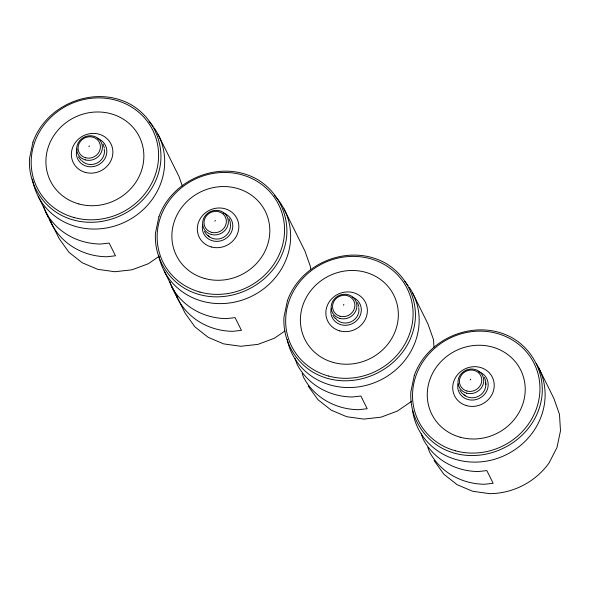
<?xml version="1.0" encoding="UTF-8"?>
<svg xmlns="http://www.w3.org/2000/svg" width="590" height="590" viewBox="0 0 590 590"><rect width="100%" height="100%" fill="white"/><g stroke="black" fill="none" stroke-linecap="round" stroke-linejoin="round"><path stroke-width="0.89" d="M88.854 146.696L89.4 145.9M214.812 221.257L215.357 220.461M343.343 305.2L343.889 304.403M470.208 379.96L470.754 379.163M158.968 256.451L148.378 263.708L132.035 269.8L114.844 271.725L97.704 269.32L82.231 262.771L68.971 252.299L59.184 238.662L49.508 219.163M284.926 331.012L274.328 338.269L257.992 344.361L240.801 346.286L223.662 343.882L208.189 337.332L194.929 326.86L185.142 313.224L164.175 270.987M411.717 401.237L397.336 411.09L380.993 417.182L363.809 419.099L346.669 416.702L331.197 410.146L317.936 399.673L308.15 386.037M459.78 390.145L461.97 393.191L465.126 395.765M204.383 231.442L206.574 234.488L209.472 236.848M81.177 160.436L78.426 156.881M332.908 315.385L334.877 318.128M434.107 460.598L443.894 474.242L457.154 484.715L472.627 491.264L489.766 493.668C513.123 493.52 535.558 481.905 549.113 462.87L556.982 447.493L560.5 430.766L559.475 414.269L553.892 398.449L538.449 367.341M412.491 292.773L427.934 323.888L433.517 339.7L433.975 347.038M283.967 208.831L304.934 251.067L310.406 266.525L310.687 269.637M158.009 134.269L178.977 176.506L182.325 185.946M171.336 285.995L177.649 298.702A67.481 62.739 -26.4 0 0 232.755 331.329L241.428 330.356L235.115 317.641L226.442 318.615A67.481 62.739 -26.4 0 1 171.336 285.995L169.817 281.703M38.217 196.426L48.705 217.54M45.378 211.427L51.691 224.141A67.481 62.739 -26.4 0 0 106.797 256.761L115.47 255.794L109.157 243.08L100.484 244.046A67.481 62.739 -26.4 0 1 45.378 211.427L43.557 206.279M484.405 377.371L485.636 380.911L485.902 384.636M427.853 447.353L429.373 451.645A67.481 62.739 -26.4 0 0 484.478 484.272L493.151 483.299L486.839 470.584L478.166 471.558A67.481 62.739 -26.4 0 1 423.06 438.93L421.238 433.783M357.54 302.604L358.831 306.527M302.198 373.647L303.415 377.084A67.481 62.739 -26.4 0 0 358.521 409.703L367.194 408.737L360.881 396.023L352.208 396.989A67.481 62.739 -26.4 0 1 297.102 364.369L294.971 358.359M229.008 218.669L230.24 222.209L230.513 226.28M176.432 295.273L177.649 298.702M103.051 144.1L104.341 148.024M50.777 221.567L51.691 224.141M154.233 128.03A67.481 62.739 -26.4 0 1 121.842 223.455A67.481 62.739 -26.4 0 1 32.406 179.183M149.071 121.599A67.481 62.739 -26.4 0 1 153.164 126.533M104.238 149.204A13.046 12.125 -26.4 0 1 97.217 162.973A13.046 12.125 -26.4 0 1 81.87 160.812M97.335 138.414A15.451 14.367 -26.4 0 1 105.912 156.439A15.451 14.367 -26.4 0 1 86.855 166.328A15.451 14.367 -26.4 0 1 76.958 148.99M485.585 382.475A13.046 12.125 -26.4 0 1 478.94 396.038A13.046 12.125 -26.4 0 1 463.792 394.636M478.689 371.678A15.451 14.367 -26.4 0 1 487.443 389.216A15.451 14.367 -26.4 0 1 469.234 399.821A15.451 14.367 -26.4 0 1 457.943 383.766M536.192 363.396A67.481 62.739 -26.4 0 1 500.003 457.434A67.481 62.739 -26.4 0 1 412.565 410.441M358.72 307.707A13.046 12.125 -26.4 0 1 350.932 321.852A13.046 12.125 -26.4 0 1 335.341 318.091M352.555 297.183A15.451 14.367 -26.4 0 1 360.306 315.193A15.451 14.367 -26.4 0 1 341.595 324.898A15.451 14.367 -26.4 0 1 331.241 308.245M409.239 287.293A67.481 62.739 -26.4 0 1 376.767 381.767A67.481 62.739 -26.4 0 1 287.227 339.479M404.777 281.459A67.481 62.739 -26.4 0 1 408.192 285.781M274.409 195.496A67.481 62.739 -26.4 0 1 253.125 295.524A67.481 62.739 -26.4 0 1 158.703 255.536M230.395 226.966A13.046 12.125 -26.4 0 1 221.611 238.227A13.046 12.125 -26.4 0 1 207.828 235.373M223.293 212.975A15.451 14.367 -26.4 0 1 232.047 230.513A15.451 14.367 -26.4 0 1 213.838 241.118A15.451 14.367 -26.4 0 1 202.554 225.063M32.959 142.131L29.5 158.533C28.136 180.54 39.412 202.06 58.233 213.528L58.344 213.617C99.762 237.895 156.977 208.395 160.834 160.443L160.834 160.296C162.206 138.281 150.929 116.768 132.101 105.293L131.99 105.204C96.17 84.259 46.802 103.405 32.959 142.131M158.917 216.692L155.458 233.094C154.093 255.109 165.362 276.622 184.191 288.097L184.301 288.178C225.719 312.457 282.935 282.957 286.792 235.004L286.792 234.857C288.163 212.843 276.887 191.33 258.059 179.854L257.948 179.773C222.128 158.828 172.759 177.974 158.917 216.692M287.441 300.635L283.982 317.036C282.617 339.051 293.894 360.564 312.715 372.039L312.833 372.12C354.251 396.399 411.466 366.899 415.323 318.947L415.323 318.799C416.688 296.785 405.411 275.272 386.59 263.796L386.472 263.715C350.652 242.77 301.291 261.908 287.441 300.635M414.313 375.395L410.854 391.797C409.482 413.811 420.759 435.324 439.587 446.8L439.698 446.881C481.116 471.159 538.331 441.659 542.188 393.707L542.188 393.56C543.552 371.545 532.276 350.032 513.455 338.557L513.344 338.476C477.517 317.531 428.156 336.676 414.313 375.395M85.321 172.398A21.048 19.573 -26.4 0 0 112.513 148.407A21.048 19.573 -26.4 0 0 78.536 139.034A21.048 19.573 -26.4 0 0 85.321 172.398M85.572 157.759A11.335 10.539 -26.4 0 0 100.219 144.838A11.335 10.539 -26.4 0 0 81.922 139.793A11.335 10.539 -26.4 0 0 85.572 157.759M85.314 159.905A13.046 12.125 -26.4 0 0 102.166 145.037A13.046 12.125 -26.4 0 0 81.11 139.233A13.046 12.125 -26.4 0 0 85.314 159.905M74.016 217.518A64.583 60.047 -26.4 0 0 157.456 143.894A64.583 60.047 -26.4 0 0 53.196 115.139A64.583 60.047 -26.4 0 0 74.016 217.518M78.839 203.948A49.648 46.16 -26.4 0 0 142.987 147.353A49.648 46.16 -26.4 0 0 62.835 125.242A49.648 46.16 -26.4 0 0 78.839 203.948M466.668 405.662A21.048 19.573 -26.4 0 0 493.867 381.671A21.048 19.573 -26.4 0 0 459.883 372.297A21.048 19.573 -26.4 0 0 466.668 405.662M466.926 391.03A11.335 10.539 -26.4 0 0 481.573 378.109A11.335 10.539 -26.4 0 0 463.268 373.057A11.335 10.539 -26.4 0 0 466.926 391.03M466.668 393.169A13.046 12.125 -26.4 0 0 483.52 378.301A13.046 12.125 -26.4 0 0 462.464 372.497A13.046 12.125 -26.4 0 0 466.668 393.169M455.369 450.782A64.583 60.047 -26.4 0 0 538.81 377.158A64.583 60.047 -26.4 0 0 434.542 348.402A64.583 60.047 -26.4 0 0 455.369 450.782M460.193 437.22A49.648 46.16 -26.4 0 0 524.34 380.616A49.648 46.16 -26.4 0 0 444.189 358.514A49.648 46.16 -26.4 0 0 460.193 437.22M339.803 330.901A21.048 19.573 -26.4 0 0 367.002 306.911A21.048 19.573 -26.4 0 0 333.018 297.537A21.048 19.573 -26.4 0 0 339.803 330.901M340.061 316.269A11.335 10.539 -26.4 0 0 354.701 303.341A11.335 10.539 -26.4 0 0 336.403 298.297A11.335 10.539 -26.4 0 0 340.061 316.269M339.803 318.408A13.046 12.125 -26.4 0 0 356.655 303.54A13.046 12.125 -26.4 0 0 335.599 297.736A13.046 12.125 -26.4 0 0 339.803 318.408M328.497 376.022A64.583 60.047 -26.4 0 0 411.938 302.397A64.583 60.047 -26.4 0 0 307.678 273.642A64.583 60.047 -26.4 0 0 328.497 376.022M333.328 362.452A49.648 46.16 -26.4 0 0 397.476 305.856A49.648 46.16 -26.4 0 0 317.317 283.746A49.648 46.16 -26.4 0 0 333.328 362.452M211.279 246.959A21.048 19.573 -26.4 0 0 238.471 222.968A21.048 19.573 -26.4 0 0 204.494 213.595A21.048 19.573 -26.4 0 0 211.279 246.959M211.53 232.327A11.335 10.539 -26.4 0 0 226.177 219.406A11.335 10.539 -26.4 0 0 207.879 214.354A11.335 10.539 -26.4 0 0 211.53 232.327M211.272 234.466A13.046 12.125 -26.4 0 0 228.124 219.598A13.046 12.125 -26.4 0 0 207.068 213.794A13.046 12.125 -26.4 0 0 211.272 234.466M199.973 292.08A64.583 60.047 -26.4 0 0 283.414 218.455A64.583 60.047 -26.4 0 0 179.154 189.7A64.583 60.047 -26.4 0 0 199.973 292.08M204.796 278.51A49.648 46.16 -26.4 0 0 268.944 221.914A49.648 46.16 -26.4 0 0 188.793 199.811A49.648 46.16 -26.4 0 0 204.796 278.51"/></g></svg>
